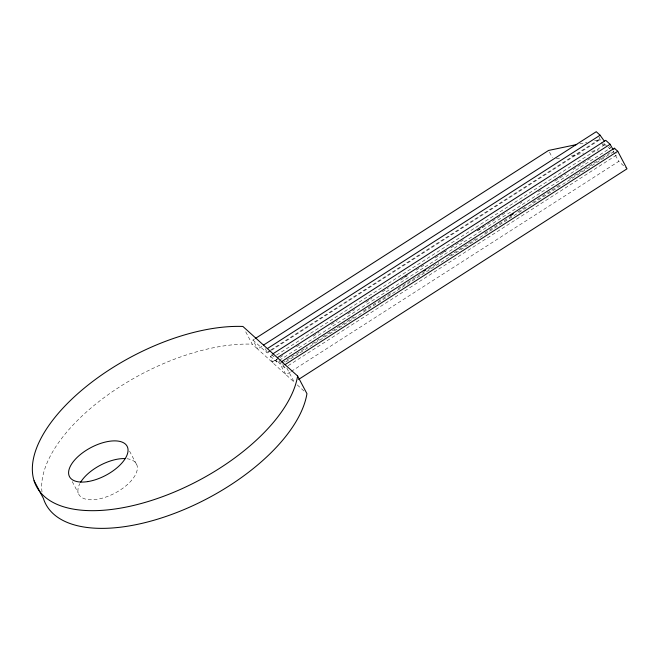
<?xml version="1.0" encoding="UTF-8"?>
<svg xmlns="http://www.w3.org/2000/svg" width="660" height="660" viewBox="0 0 660 660"><rect width="100%" height="100%" fill="white"/><g stroke="black" fill="none" stroke-linecap="round" stroke-linejoin="round"><path stroke-width="0.49" stroke-dasharray="3.3 2.47" d="M270.707 350.79L267.242 353.009L265.402 348.678M599.082 137.09L600.93 141.438M286.861 368.164L294.261 382.206L257.656 349.041L252.92 340.04L254.653 338.935M261.995 346.261L257.656 349.041L252.236 344.157L244.769 330M267.292 352.258L269.89 350.592M270.757 350.039L600.031 138.889M271.573 350.229L599.981 139.639L593.934 140.91M282.752 355.674L272.357 362.34L270.575 356.342L272.308 355.228M276.606 355.072L606.746 143.36M272.184 362.026L277.382 358.685M403.895 277.563L407.36 275.335M442.604 252.813L446.069 250.585M477.262 230.587L483.326 226.693M296.612 346.78L300.952 344.008M313.079 336.229L319.143 332.335M331.279 324.555L337.342 320.669M347.737 314.003L354.676 309.557M365.937 302.329L372.001 298.444M382.404 291.769L388.468 287.884M400.595 280.104L407.534 275.657M416.196 270.105L425.725 263.992M435.262 257.878L446.523 250.651M450.854 247.879L464.722 238.986M477.716 230.653L507.177 211.761M520.179 203.42L521.911 202.315M538.37 191.755L542.702 188.974M554.837 181.195L566.098 173.976M573.037 169.529L592.094 157.303M270.575 356.342L276.787 361.96L278.52 360.847M279.386 360.294L610.797 147.774L608.974 146.124L609.527 148.582L608.149 147.337M281.968 363.173L307.098 347.061M312.296 343.728L319.225 339.281M322.699 337.054L353.892 317.056M363.421 310.942L392.015 292.603M398.079 288.717L424.075 272.044M428.406 269.263L438.809 262.597M449.204 255.931L476.933 238.153M484.729 233.145L511.591 215.919M517.663 212.033L526.325 206.473M532.389 202.587L560.117 184.808M569.654 178.695L601.714 158.136M602.58 157.575L611.242 152.023M285.673 362.002L614.081 151.404L616.126 153.26M279.345 361.218L281.341 364.782L284.749 367.867L287.347 366.201M288.214 365.648L617.488 154.489M290.359 371.968L286.019 374.748L280.236 364.287L276.235 359.502L276.787 361.96M291.225 371.415L618.758 161.37L626.249 168.151M579.818 143.88L586.872 142.395M556.339 158.804L561.38 157.748M571.461 155.628L583.555 153.087M591.616 151.387L598.678 149.902M604.007 143.591L607.456 146.71M271.673 354.618L274.007 356.738L273.512 355.228M252.92 340.04L267.242 353.009M297.239 384.904L304.705 391.661M612.975 150.909L614.905 154.399M615.384 155.265L618.758 161.37M601.4 142.337L603.776 146.833M549.524 152.245L552.362 157.649M282.843 364.246L284.749 367.867M129.533 451.102L136.991 465.259M72.237 481.594L78.301 493.094M603.587 143.913L604.123 145.802M42.009 492.005A145.654 70.397 -27.8 0 1 109.816 393.484A145.654 70.397 -27.8 0 1 252.236 344.157M127.033 458.749A32.571 15.741 -27.8 0 1 132.289 479.482A32.571 15.741 -27.8 0 1 93.976 499.678A32.571 15.741 -27.8 0 1 79.835 483.632"/><path stroke-width="0.99" d="M255.519 338.374L548.576 150.447L576.799 144.515M34.089 480.769L43.42 498.465A145.654 70.397 -27.8 0 0 178.802 511.714A145.654 70.397 -27.8 0 0 306.941 393.682L297.611 375.986A145.654 70.397 -27.8 0 1 129.31 506.418A145.654 70.397 -27.8 0 1 45.499 430.534A145.654 70.397 -27.8 0 1 242.905 326.461L263.505 345.089L596.252 131.711L600.097 135.218L604.411 141.248M263.505 345.089L267.358 348.596L600.097 135.218M272.539 354.065L605.756 140.341L610.096 144.276L613.082 149.622M267.358 348.596L277.357 357.654L610.096 144.276M298.592 379.426L627 168.828L617.752 151.28L614.378 148.228L281.638 361.606L277.357 357.654M424.066 271.087L425.799 269.981M510.716 215.523L513.315 213.857M281.96 362.216L281.638 361.606L285.013 364.658L617.752 151.28M285.013 364.658L297.611 375.986M614.378 148.228L614.699 148.846M80.693 482.122A32.571 15.741 -27.8 0 1 125.004 458.593M87.805 481.594A32.571 15.741 -27.8 0 0 127.66 447.562A32.571 15.741 -27.8 0 0 79.489 455.276A32.571 15.741 -27.8 0 0 87.805 481.594"/></g></svg>
